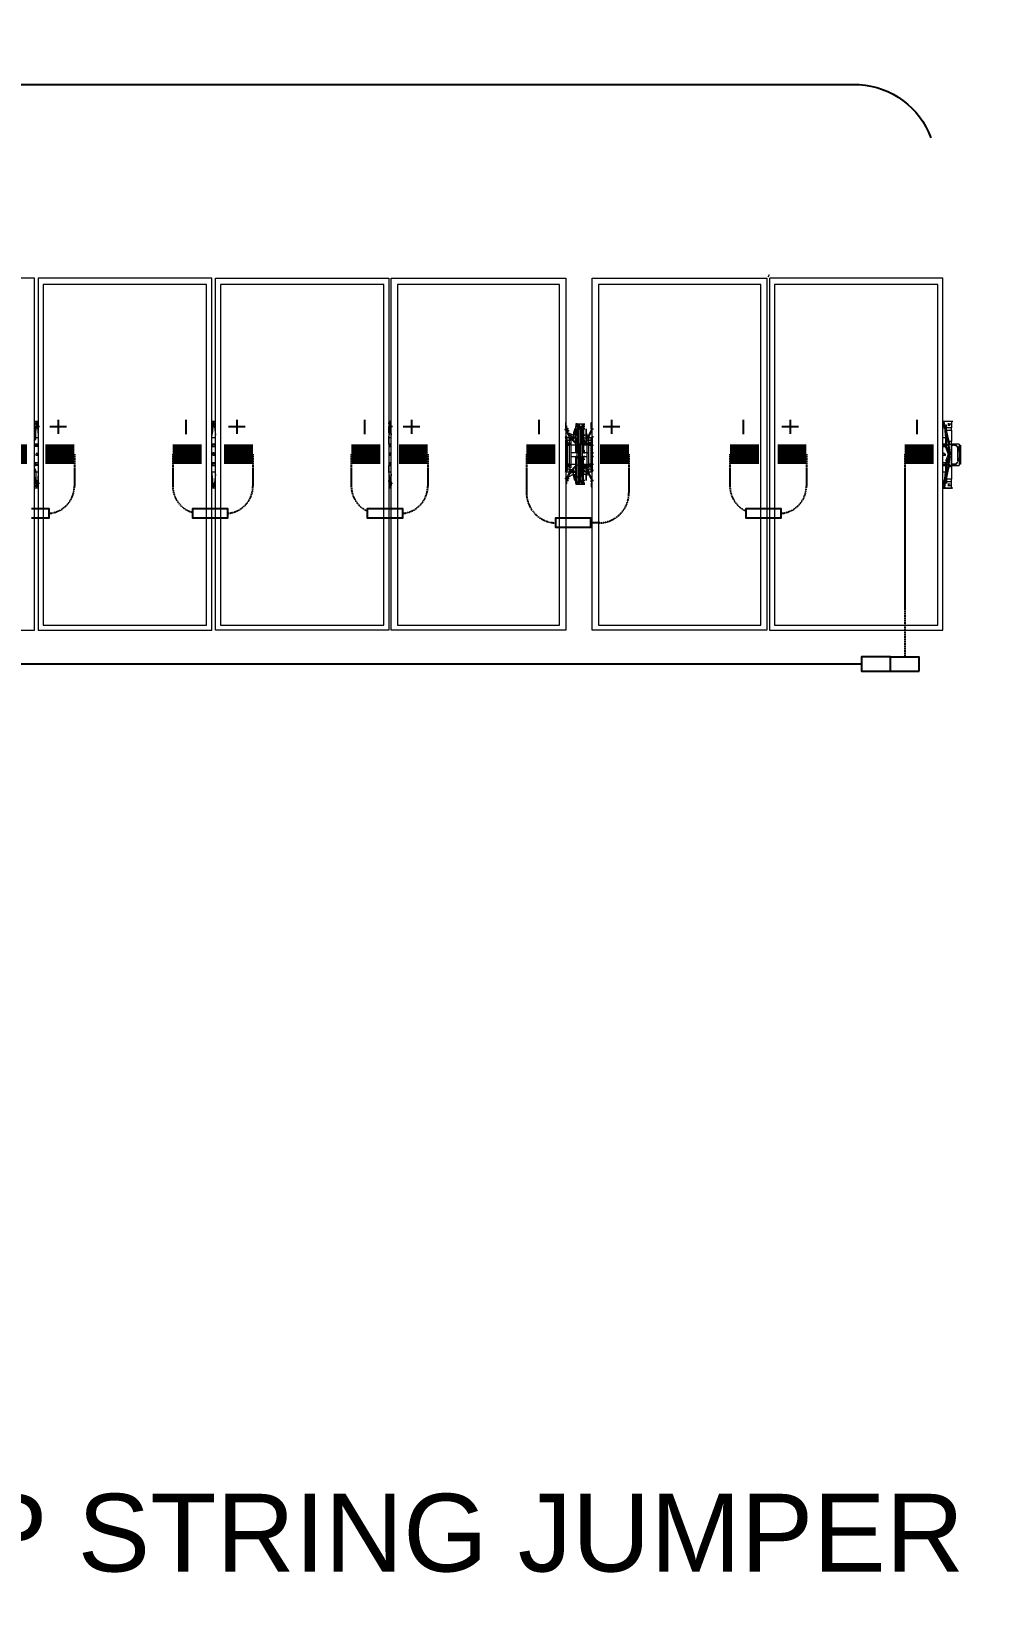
# Model space of a CAD drawing. Header units: feet. Extents: x -9903 to 12307, y -41 to 4121.
# Drawn here: x 10806 to 11055.9, y 1088 to 1494.2 of the extents above; entities that cross this region are included whole.
import ezdxf
from ezdxf import colors
from ezdxf.entities.mleader import LeaderData, LeaderLine
from ezdxf.lldxf.tags import DXFTag
from ezdxf.math import Vec2, Vec3

# ---------------------------------------------------------------- set-up
doc = ezdxf.new("R2010")
doc.units = ezdxf.units.FT
doc.header["$MEASUREMENT"] = 0
doc.linetypes.add('HIDDEN', pattern=[0.375, 0.25, -0.125])
for name, color, linetype in [('E-HARN-COMP', 8, 'Continuous'), ('E-TRNK-CABL-NEG', 6, 'HIDDEN'), ('E-TRUNK-CABLE-POS', 6, 'HIDDEN'), ('G-ANNO-TEXT', 1, 'Continuous'), ('Polarity-Text', 7, 'Continuous'), ('PV-DC-CABL-UG+', 5, 'DC+')]:
    doc.layers.add(name, color=color, linetype=linetype)
doc.styles.add('NEI-A', font='arial.ttf')
tags = doc.linetypes.add('DC+', pattern='A,0.176989,-0.049113,["DC+",NEI-A,S=0.1,R=0,X=0,Y=-0.05],-0.049113,-0.250887,0.176989', length=0.703091).pattern_tags.tags
tags[6] = DXFTag(74, 10)

# ---------------------------------------------------------------- blocks, each defined once
blk = doc.blocks.new('A$Cc93f9aa1')
at = {"lineweight": 5}
for points in [[(11.8462, 0), (12.0762, 0), (12.0762, 0.4666), (11.8462, 0.4666)], [(12.0812, 0), (12.3112, 0), (12.3112, 0.4666), (12.0812, 0.4666)], [(12.5462, 0), (12.3162, 0), (12.3162, 0.4666), (12.5462, 0.4666)], [(12.7811, 0.4666), (12.7811, 0), (12.5495, 0), (12.5495, 0.4666)], [(12.8161, 0.4666), (13.0478, 0.4666), (13.0478, 0), (12.8161, 0)], [(13.2811, 0.4666), (13.0511, 0.4666), (13.0511, 0), (13.2811, 0)], [(12.3045, 0.0067), (12.3045, 0.4583), (12.0878, 0.4583), (12.0878, 0.0067)], [(12.5395, 0.0067), (12.5395, 0.4583), (12.3228, 0.4583), (12.3228, 0.0067)], [(12.7728, 0.4583), (12.5578, 0.4583), (12.5578, 0.0067), (12.7728, 0.0067)], [(12.8245, 0.4583), (12.8245, 0.0067), (13.0395, 0.0067), (13.0395, 0.4583)], [(13.0578, 0.4583), (13.0578, 0.0067), (13.2745, 0.0067), (13.2745, 0.4583)], [(12.7928, 0.2667), (12.7945, 0.2667), (12.7945, 0.2583), (12.7928, 0.2583)], [(12.7978, 0.2717), (12.7961, 0.2717)], [(12.7978, 0.2617), (12.7961, 0.2617)], [(12.8045, 0.2617), (12.8028, 0.2617)], [(12.0795, 0.235), (12.0778, 0.2333), (12.0778, 0.2317), (12.0812, 0.2317), (12.0812, 0.2333), (12.0795, 0.2333)], [(12.3145, 0.235), (12.3128, 0.235), (12.3128, 0.2317), (12.3162, 0.2317), (12.3162, 0.2333), (12.3145, 0.2333)], [(12.5478, 0.235), (12.5478, 0.2333), (12.5462, 0.2333), (12.5462, 0.2317), (12.5478, 0.2317), (12.5495, 0.2317), (12.5495, 0.2333), (12.5495, 0.235)], [(12.7828, 0.245), (12.7811, 0.245)], [(12.7828, 0.235), (12.7811, 0.235)], [(12.7845, 0.2483), (12.7861, 0.2483), (12.7861, 0.245), (12.7845, 0.245), (12.7828, 0.2467), (12.7828, 0.2483)], [(12.7845, 0.2483), (12.7828, 0.2467), (12.7845, 0.245), (12.7861, 0.2467)], [(12.7861, 0.2467), (12.7845, 0.2467)], [(12.7945, 0.2483), (12.7928, 0.2483), (12.7911, 0.25), (12.7928, 0.2483)], [(12.7978, 0.2467), (12.7978, 0.2183), (12.7961, 0.2183), (12.7961, 0.2467)], [(12.7978, 0.2367), (12.7961, 0.2367)], [(12.8011, 0.2183), (12.8011, 0.2467), (12.8028, 0.2467), (12.8028, 0.2183)], [(12.8128, 0.2483), (12.8111, 0.2467), (12.8128, 0.245), (12.8145, 0.2467)], [(12.8178, 0.235), (12.8161, 0.235)], [(13.2895, 0.25), (13.2878, 0.25)], [(12.7828, 0.23), (12.7811, 0.23)], [(12.7828, 0.22), (12.7811, 0.22)], [(12.7861, 0.2167), (12.7861, 0.2183), (12.7861, 0.22), (12.7845, 0.22), (12.7828, 0.22), (12.7828, 0.2183), (12.7828, 0.2167), (12.7845, 0.2167)], [(12.7845, 0.22), (12.7828, 0.2183), (12.7845, 0.2167), (12.7861, 0.2183)], [(12.7861, 0.2183), (12.7845, 0.2183)], [(12.7861, 0.2183), (12.7845, 0.2183)], [(12.7911, 0.2133), (12.7911, 0.215), (12.7945, 0.215), (12.7945, 0.2117), (12.7945, 0.21), (12.7928, 0.21), (12.7928, 0.2083)], [(12.7961, 0.2167), (12.7945, 0.2167)], [(12.7978, 0.23), (12.7961, 0.23)], [(12.7978, 0.23), (12.7961, 0.23)], [(12.8061, 0.23), (12.8045, 0.23)], [(12.8061, 0.23), (12.8045, 0.23)], [(12.8128, 0.22), (12.8111, 0.2183), (12.8128, 0.2167), (12.8145, 0.2183)], [(12.8145, 0.21), (12.8145, 0.2133), (12.8161, 0.2133), (12.8161, 0.2117)], [(12.8178, 0.23), (12.8161, 0.23)], [(13.2911, 0.23), (13.2895, 0.23), (13.2878, 0.22), (13.2895, 0.22)], [(13.2961, 0.22), (13.2945, 0.22)], [(12.7961, 0.1967), (12.7961, 0.195), (12.7945, 0.195)], [(12.7978, 0.2033), (12.7961, 0.2033)], [(12.7995, 0.1967), (12.7978, 0.1967)], [(12.7995, 0.195), (12.7978, 0.195)], [(12.8028, 0.195), (12.8011, 0.195)]]:
    blk.add_lwpolyline(points, close=True, dxfattribs=at)
at = {"color": 2, "lineweight": 5}
blk.add_lwpolyline([(13.0495, 0.4683), (13.0511, 0.4716)], dxfattribs=at)
at = {"lineweight": 5}
for points in [[(12.0812, 0.2767), (12.0762, 0.2767)], [(12.0762, 0.255), (12.0778, 0.255), (12.0778, 0.2633), (12.0795, 0.2733)], [(12.0812, 0.275), (12.0795, 0.275), (12.0795, 0.2733), (12.0778, 0.2733), (12.0778, 0.27), (12.0778, 0.2683)], [(12.0795, 0.27), (12.0795, 0.2733), (12.0795, 0.275)], [(12.3162, 0.2767), (12.3112, 0.2767)], [(12.3128, 0.255), (12.3112, 0.255), (12.3112, 0.2567), (12.3128, 0.2633), (12.3128, 0.2733), (12.3128, 0.27), (12.3112, 0.2683)], [(12.3145, 0.27), (12.3145, 0.2733), (12.3145, 0.275), (12.3128, 0.275), (12.3128, 0.2733), (12.3145, 0.2733)], [(12.5495, 0.2767), (12.5462, 0.2767)], [(12.5478, 0.255), (12.5462, 0.255), (12.5462, 0.2567), (12.5478, 0.2633), (12.5478, 0.2733), (12.5478, 0.275), (12.5478, 0.2733), (12.5478, 0.2717), (12.5462, 0.27), (12.5462, 0.2683)], [(12.5478, 0.275), (12.5495, 0.275)], [(12.5495, 0.27), (12.5495, 0.2733)], [(12.7811, 0.2667), (12.7828, 0.2667), (12.7828, 0.2683), (12.7811, 0.2683), (12.7811, 0.27), (12.7811, 0.275)], [(12.8045, 0.2683), (12.8028, 0.2683), (12.8011, 0.2683), (12.8011, 0.27), (12.7995, 0.27), (12.7978, 0.27), (12.7995, 0.27), (12.7978, 0.27), (12.7961, 0.2717), (12.7961, 0.2733), (12.7945, 0.2733), (12.7945, 0.27), (12.7961, 0.27), (12.7961, 0.2683), (12.7978, 0.2683), (12.7995, 0.2683), (12.7995, 0.2667)], [(12.7961, 0.2733), (12.7978, 0.2733), (12.8028, 0.2733), (12.8045, 0.2733), (12.8061, 0.2733)], [(12.8061, 0.2717), (12.8045, 0.2717), (12.8028, 0.27), (12.8045, 0.27), (12.8045, 0.2733), (12.8045, 0.2717)], [(12.8111, 0.255), (12.8095, 0.255), (12.8111, 0.255), (12.8111, 0.2533), (12.8111, 0.2517), (12.8145, 0.2517), (12.8145, 0.255), (12.8111, 0.255), (12.8161, 0.265), (12.8145, 0.265), (12.8161, 0.2667), (12.8145, 0.2667), (12.8145, 0.27), (12.8145, 0.275), (12.8161, 0.275)], [(13.2928, 0.2767), (13.2811, 0.2767)], [(13.2828, 0.27), (13.2828, 0.2733), (13.2811, 0.2733), (13.2811, 0.2717)], [(13.2945, 0.2767), (13.2928, 0.2767), (13.2928, 0.2683), (13.2861, 0.2683), (13.2861, 0.2717), (13.2845, 0.2717), (13.2845, 0.27), (13.2828, 0.2733), (13.2845, 0.255), (13.2861, 0.255), (13.2861, 0.2533), (13.2845, 0.27), (13.2845, 0.2683), (13.2845, 0.2667), (13.2861, 0.265), (13.2861, 0.2683), (13.2845, 0.2683)], [(13.2828, 0.2733), (13.2828, 0.275), (13.2828, 0.2733)], [(13.2895, 0.2733), (13.2878, 0.2733), (13.2911, 0.2733), (13.2928, 0.2733)], [(12.0812, 0.2467), (12.0778, 0.2467), (12.0762, 0.2467), (12.0762, 0.2517), (12.0778, 0.2533), (12.0778, 0.255)], [(12.3128, 0.2467), (12.3112, 0.2467), (12.3112, 0.255)], [(12.5478, 0.2467), (12.5462, 0.2467), (12.5462, 0.255)], [(12.7861, 0.2117), (12.7861, 0.2133), (12.7828, 0.2133), (12.7828, 0.2117), (12.7811, 0.21), (12.7811, 0.2133), (12.7828, 0.2133), (12.7828, 0.215), (12.7811, 0.215), (12.7811, 0.25), (12.7828, 0.25), (12.7828, 0.2517), (12.7828, 0.2533), (12.7811, 0.255), (12.7811, 0.2533), (12.7811, 0.255), (12.7811, 0.2517), (12.7861, 0.2517), (12.7861, 0.2533), (12.7861, 0.255), (12.7828, 0.265), (12.7811, 0.265), (12.7795, 0.2667)], [(12.7795, 0.255), (12.7795, 0.255)], [(12.7811, 0.27), (12.7811, 0.27)], [(12.7811, 0.2667), (12.7811, 0.2667)], [(12.7811, 0.265), (12.7861, 0.255), (12.7811, 0.255), (12.7811, 0.2567)], [(12.7811, 0.25), (12.7811, 0.2517)], [(12.7845, 0.2667), (12.7828, 0.2667), (12.7828, 0.2633), (12.7828, 0.265), (12.7845, 0.265), (12.7845, 0.2633)], [(12.7845, 0.2617), (12.7911, 0.2583), (12.7911, 0.2567)], [(12.7861, 0.2583), (12.7911, 0.2533)], [(12.7895, 0.2533), (12.7878, 0.2533), (12.7895, 0.2533), (12.7895, 0.2517), (12.7911, 0.2517), (12.7878, 0.255), (12.7878, 0.2517), (12.7861, 0.2517), (12.7878, 0.2517), (12.7878, 0.215), (12.7861, 0.215)], [(12.7861, 0.255), (12.7878, 0.255), (12.7861, 0.255), (12.7861, 0.2533)], [(12.7928, 0.2667), (12.7911, 0.2617), (12.7911, 0.25), (12.7911, 0.2517)], [(12.7911, 0.26), (12.7911, 0.25), (12.7928, 0.25), (12.7945, 0.2483), (12.7961, 0.2483)], [(12.7945, 0.255), (12.7945, 0.25), (12.7928, 0.25), (12.7911, 0.2517), (12.7928, 0.2567), (12.7928, 0.255), (12.7945, 0.255), (12.7945, 0.2583)], [(12.7928, 0.2667), (12.7928, 0.2667)], [(12.7928, 0.26), (12.7928, 0.26)], [(12.7961, 0.27), (12.7945, 0.27), (12.7961, 0.27), (12.7978, 0.27), (12.7961, 0.27), (12.7978, 0.27), (12.7978, 0.2683), (12.7961, 0.2683), (12.7961, 0.2467)], [(12.7961, 0.2383), (12.7945, 0.2383), (12.7945, 0.2617), (12.7945, 0.27)], [(12.7945, 0.2667), (12.7961, 0.2667)], [(12.7961, 0.27), (12.7961, 0.27)], [(12.8028, 0.2467), (12.8028, 0.2683), (12.8011, 0.2683), (12.8011, 0.2467), (12.7995, 0.2467), (12.7995, 0.2183), (12.7978, 0.2183), (12.7978, 0.1967), (12.7961, 0.1967), (12.7961, 0.2183)], [(12.7978, 0.2717), (12.7995, 0.2717)], [(12.7978, 0.2667), (12.7995, 0.2667), (12.7995, 0.2467), (12.7978, 0.2467), (12.7978, 0.2683), (12.7995, 0.2683), (12.8011, 0.2683), (12.8028, 0.2683), (12.8028, 0.27), (12.8011, 0.27), (12.8028, 0.27), (12.8011, 0.27), (12.8028, 0.27), (12.8045, 0.27), (12.8028, 0.27), (12.8045, 0.27), (12.8061, 0.27)], [(12.8011, 0.2667), (12.8028, 0.2667)], [(12.8028, 0.2717), (12.8045, 0.2717), (12.8028, 0.2717)], [(12.8045, 0.27), (12.8045, 0.2617), (12.8045, 0.2383), (12.8028, 0.2383)], [(12.8028, 0.27), (12.8028, 0.27)], [(12.8078, 0.2517), (12.8078, 0.25), (12.8078, 0.2617), (12.8078, 0.2667), (12.8078, 0.2583), (12.8045, 0.2583), (12.8045, 0.2667), (12.8061, 0.2667), (12.8045, 0.2667)], [(12.8045, 0.2583), (12.8045, 0.255), (12.8078, 0.255), (12.8078, 0.2567), (12.8078, 0.2583)], [(12.8078, 0.2567), (12.8078, 0.2517), (12.8078, 0.25), (12.8061, 0.25), (12.8045, 0.255)], [(12.8061, 0.2667), (12.8061, 0.2667)], [(12.8061, 0.25), (12.8061, 0.2483), (12.8078, 0.25), (12.8061, 0.2483), (12.8078, 0.25), (12.8095, 0.25), (12.8095, 0.26)], [(12.8078, 0.26), (12.8078, 0.26)], [(12.8145, 0.265), (12.8095, 0.255), (12.8111, 0.255), (12.8111, 0.2533)], [(12.8145, 0.255), (12.8161, 0.255), (12.8161, 0.2533), (12.8161, 0.255), (12.8161, 0.2533), (12.8161, 0.2517), (12.8145, 0.2517), (12.8145, 0.25), (12.8161, 0.25), (12.8161, 0.215), (12.8145, 0.215), (12.8145, 0.2133), (12.8111, 0.2133), (12.8111, 0.2117), (12.8111, 0.21), (12.8095, 0.21), (12.8145, 0.2), (12.8161, 0.2), (12.8145, 0.2017)], [(12.8111, 0.215), (12.8095, 0.215), (12.8095, 0.2517), (12.8111, 0.2517), (12.8095, 0.2517), (12.8095, 0.255)], [(12.8095, 0.2517), (12.8095, 0.2517)], [(12.8111, 0.2517), (12.8111, 0.2517)], [(12.8145, 0.27), (12.8145, 0.27)], [(12.8145, 0.2667), (12.8145, 0.2667)], [(12.8161, 0.2567), (12.8161, 0.255)], [(12.8161, 0.2517), (12.8161, 0.25)], [(12.8178, 0.255), (12.8178, 0.255)], [(13.2845, 0.255), (13.2845, 0.2467), (13.2811, 0.2467)], [(13.2811, 0.245), (13.2845, 0.245), (13.2861, 0.245), (13.2861, 0.2533), (13.2878, 0.25), (13.2878, 0.2467)], [(13.2845, 0.2667), (13.2878, 0.25), (13.2895, 0.25), (13.2861, 0.265), (13.2928, 0.265), (13.2928, 0.2683)], [(13.2928, 0.265), (13.2928, 0.25), (13.2895, 0.25), (13.2895, 0.2467), (13.2878, 0.2467), (13.2878, 0.245), (13.2861, 0.245), (13.2878, 0.245), (13.2895, 0.245), (13.2895, 0.2467), (13.2928, 0.2467), (13.2928, 0.25)], [(13.2878, 0.2717), (13.2911, 0.2717)], [(12.0762, 0.2467), (12.0778, 0.2467)], [(12.0812, 0.245), (12.0778, 0.245), (12.0762, 0.245)], [(12.0812, 0.2433), (12.0778, 0.2433), (12.0762, 0.2433)], [(12.0778, 0.2433), (12.0778, 0.245)], [(12.3162, 0.2467), (12.3112, 0.2467)], [(12.3162, 0.245), (12.3112, 0.245), (12.3128, 0.245)], [(12.3112, 0.245), (12.3112, 0.2433), (12.3162, 0.2433)], [(12.5495, 0.2467), (12.5462, 0.2467)], [(12.5495, 0.245), (12.5462, 0.245), (12.5478, 0.245)], [(12.5462, 0.245), (12.5462, 0.2433), (12.5495, 0.2433)], [(12.7811, 0.2467), (12.7828, 0.2467), (12.7828, 0.2483), (12.7845, 0.2483), (12.7861, 0.2483), (12.7861, 0.2467), (12.7878, 0.2467)], [(12.7828, 0.2483), (12.7828, 0.2483)], [(12.7828, 0.2467), (12.7828, 0.245), (12.7845, 0.245), (12.7861, 0.245), (12.7861, 0.2467), (12.7845, 0.2467), (12.7861, 0.2467), (12.7845, 0.2467), (12.7861, 0.2467), (12.7845, 0.2467), (12.7861, 0.2467), (12.7845, 0.2467)], [(12.7828, 0.2467), (12.7828, 0.2467)], [(12.7828, 0.245), (12.7828, 0.245)], [(12.7845, 0.2483), (12.7845, 0.2483)], [(12.7845, 0.245), (12.7845, 0.245)], [(12.7861, 0.2483), (12.7861, 0.2483)], [(12.7861, 0.2467), (12.7861, 0.2467)], [(12.7861, 0.245), (12.7861, 0.245)], [(12.7945, 0.245), (12.7878, 0.245)], [(12.7978, 0.235), (12.7961, 0.235), (12.7945, 0.235), (12.7945, 0.2367), (12.7945, 0.2383), (12.7945, 0.2367), (12.7961, 0.235), (12.7878, 0.235), (12.7878, 0.23), (12.7961, 0.23), (12.7945, 0.2283), (12.7945, 0.2267), (12.7945, 0.23), (12.7961, 0.23), (12.7945, 0.23)], [(12.7945, 0.2467), (12.7945, 0.2483), (12.7961, 0.2483), (12.7945, 0.2483), (12.7945, 0.25)], [(12.8028, 0.23), (12.8095, 0.23), (12.8095, 0.235), (12.8028, 0.235)], [(12.8095, 0.2483), (12.8045, 0.2483), (12.8061, 0.2483), (12.8078, 0.2483), (12.8061, 0.2483), (12.8078, 0.2483)], [(12.8095, 0.245), (12.8045, 0.245), (12.8061, 0.2467), (12.8095, 0.2467)], [(12.8061, 0.235), (12.8045, 0.235), (12.8045, 0.2383), (12.8061, 0.2383)], [(12.8045, 0.2383), (12.8045, 0.2367), (12.8061, 0.2367), (12.8045, 0.2367), (12.8045, 0.235)], [(12.8095, 0.235), (12.8111, 0.235)], [(12.8111, 0.2467), (12.8111, 0.245), (12.8111, 0.2483), (12.8128, 0.2483), (12.8111, 0.2483), (12.8111, 0.2467), (12.8128, 0.2467), (12.8145, 0.2467), (12.8128, 0.245), (12.8111, 0.245), (12.8128, 0.245), (12.8145, 0.245), (12.8145, 0.2467), (12.8128, 0.2467), (12.8145, 0.2467), (12.8128, 0.2467), (12.8145, 0.2467), (12.8128, 0.2467), (12.8145, 0.2467), (12.8128, 0.2467), (12.8145, 0.2467), (12.8145, 0.2483), (12.8128, 0.2483), (12.8145, 0.2483), (12.8145, 0.2467)], [(12.8111, 0.2483), (12.8111, 0.2483)], [(12.8111, 0.2467), (12.8111, 0.2467)], [(12.8111, 0.245), (12.8111, 0.245)], [(12.8128, 0.2483), (12.8128, 0.2483)], [(12.8128, 0.245), (12.8128, 0.245)], [(12.8145, 0.2483), (12.8145, 0.2483)], [(12.8145, 0.2467), (12.8145, 0.2467)], [(12.8145, 0.245), (12.8145, 0.245)], [(12.8161, 0.245), (12.8178, 0.245)], [(13.2811, 0.2433), (13.2845, 0.2433), (13.2845, 0.245), (13.2845, 0.2433), (13.2845, 0.245)], [(13.2811, 0.2317), (13.2845, 0.2317), (13.2845, 0.2333), (13.2828, 0.2333), (13.2828, 0.235), (13.2811, 0.2333)], [(13.2895, 0.2317), (13.2895, 0.235), (13.2861, 0.2433), (13.2861, 0.245), (13.2845, 0.245), (13.2845, 0.2467)], [(13.2878, 0.235), (13.2845, 0.2433), (13.2861, 0.2433), (13.2845, 0.2433), (13.2861, 0.2433), (13.2861, 0.245), (13.2845, 0.245), (13.2861, 0.245)], [(13.2895, 0.235), (13.2878, 0.235), (13.2878, 0.2317), (13.2845, 0.2233)], [(13.2878, 0.245), (13.2895, 0.235), (13.2911, 0.235), (13.2895, 0.235), (13.2895, 0.23), (13.2878, 0.23)], [(13.2911, 0.2317), (13.2911, 0.235), (13.2895, 0.245)], [(13.2945, 0.2467), (13.2928, 0.2467), (13.2945, 0.2467), (13.2961, 0.245), (13.2978, 0.245), (13.2961, 0.245), (13.2928, 0.245), (13.2928, 0.2183), (13.2945, 0.2183), (13.2945, 0.22), (13.2961, 0.22), (13.2961, 0.2183), (13.2961, 0.22), (13.2978, 0.22), (13.2995, 0.22), (13.2995, 0.2217)], [(13.2978, 0.2467), (13.2961, 0.2467), (13.2945, 0.2467), (13.2928, 0.2467), (13.2928, 0.245), (13.2945, 0.245)], [(13.2928, 0.2467), (13.2961, 0.2467), (13.2978, 0.2467), (13.2978, 0.245), (13.2995, 0.245), (13.2995, 0.2433), (13.3011, 0.2433)], [(13.2928, 0.22), (13.2928, 0.2233), (13.2928, 0.2417), (13.2928, 0.245)], [(13.3028, 0.2467), (13.2995, 0.2467), (13.2945, 0.2467), (13.2961, 0.2467), (13.2961, 0.245)], [(13.2995, 0.2433), (13.2995, 0.245), (13.2978, 0.245), (13.2961, 0.245), (13.2961, 0.2467)], [(13.2995, 0.245), (13.2978, 0.245)], [(13.3011, 0.2283), (13.3011, 0.2233), (13.3011, 0.2433), (13.3011, 0.2383)], [(13.3011, 0.2267), (13.3011, 0.2283), (13.3011, 0.2383), (13.3028, 0.2383)], [(13.3011, 0.2367), (13.3011, 0.2383), (13.3011, 0.2367)], [(13.3028, 0.245), (13.3045, 0.245), (13.3045, 0.22), (13.3028, 0.22)], [(12.0812, 0.2217), (12.0778, 0.2217), (12.0762, 0.2217)], [(12.0762, 0.22), (12.0778, 0.22), (12.0812, 0.22)], [(12.0778, 0.21), (12.0778, 0.2117), (12.0762, 0.215), (12.0762, 0.2183), (12.0778, 0.2183), (12.0762, 0.2183)], [(12.0762, 0.21), (12.0778, 0.21), (12.0778, 0.2), (12.0795, 0.1933), (12.0795, 0.1917), (12.0812, 0.1917)], [(12.0778, 0.22), (12.0778, 0.2217)], [(12.0812, 0.2183), (12.0778, 0.2183)], [(12.3162, 0.2217), (12.3112, 0.2217), (12.3112, 0.22)], [(12.3162, 0.22), (12.3112, 0.22), (12.3128, 0.22)], [(12.3145, 0.1917), (12.3128, 0.1917), (12.3128, 0.2), (12.3112, 0.21), (12.3112, 0.2183), (12.3128, 0.2183)], [(12.3112, 0.2183), (12.3162, 0.2183)], [(12.5495, 0.2217), (12.5462, 0.2217), (12.5462, 0.22)], [(12.5495, 0.22), (12.5462, 0.22), (12.5478, 0.22)], [(12.5478, 0.1917), (12.5478, 0.2), (12.5462, 0.21), (12.5462, 0.2183), (12.5478, 0.2183)], [(12.5462, 0.2183), (12.5495, 0.2183)], [(12.7795, 0.21), (12.7795, 0.21)], [(12.7811, 0.2183), (12.7828, 0.2183), (12.7828, 0.22), (12.7845, 0.22), (12.7861, 0.22), (12.7861, 0.2183), (12.7861, 0.2167), (12.7845, 0.2167), (12.7828, 0.2183)], [(12.7811, 0.2133), (12.7811, 0.215)], [(12.7811, 0.2117), (12.7811, 0.21), (12.7861, 0.21), (12.7811, 0.2), (12.7828, 0.2), (12.7861, 0.21), (12.7861, 0.2117), (12.7861, 0.21), (12.7878, 0.21), (12.7911, 0.2133), (12.7895, 0.2133), (12.7895, 0.2117), (12.7878, 0.2117), (12.7895, 0.2117)], [(12.7828, 0.22), (12.7828, 0.22)], [(12.7828, 0.2183), (12.7828, 0.2183)], [(12.7828, 0.2167), (12.7828, 0.2167)], [(12.7845, 0.22), (12.7845, 0.22)], [(12.7845, 0.2183), (12.7861, 0.2183)], [(12.7845, 0.2183), (12.7861, 0.2183)], [(12.7845, 0.2183), (12.7861, 0.2183)], [(12.7845, 0.2183), (12.7861, 0.2183)], [(12.7845, 0.2183), (12.7861, 0.2183)], [(12.7845, 0.2167), (12.7845, 0.2167)], [(12.7861, 0.22), (12.7861, 0.22)], [(12.7861, 0.2183), (12.7861, 0.2183)], [(12.7861, 0.2167), (12.7861, 0.2167)], [(12.7861, 0.215), (12.7861, 0.215)], [(12.7861, 0.2133), (12.7878, 0.2133), (12.7878, 0.21), (12.7861, 0.21)], [(12.7861, 0.2067), (12.7911, 0.2117)], [(12.7878, 0.22), (12.7945, 0.22)], [(12.7878, 0.215), (12.7878, 0.215)], [(12.7911, 0.205), (12.7911, 0.215), (12.7928, 0.2167), (12.7945, 0.2167), (12.7928, 0.2167), (12.7911, 0.215)], [(12.7928, 0.1983), (12.7911, 0.205), (12.7911, 0.215), (12.7911, 0.2133)], [(12.7945, 0.215), (12.7945, 0.2167), (12.7928, 0.215)], [(12.7945, 0.2067), (12.7945, 0.1983), (12.7928, 0.1983), (12.7928, 0.2067), (12.7945, 0.2067), (12.7945, 0.21)], [(12.7945, 0.195), (12.7945, 0.1933), (12.7961, 0.1933), (12.7961, 0.195), (12.7945, 0.195), (12.7945, 0.2033), (12.7945, 0.2267), (12.7961, 0.2267)], [(12.7961, 0.2167), (12.7945, 0.2167), (12.7945, 0.2183)], [(12.7961, 0.1933), (12.8028, 0.1933), (12.8045, 0.1933), (12.8028, 0.1933), (12.8028, 0.195), (12.8011, 0.195), (12.8028, 0.195), (12.8045, 0.195), (12.8045, 0.2033), (12.8028, 0.2033), (12.8045, 0.2033), (12.8045, 0.2267), (12.8028, 0.2267)], [(12.8028, 0.2183), (12.8028, 0.1967), (12.8011, 0.1967), (12.8011, 0.2183), (12.7995, 0.2183), (12.7995, 0.1983), (12.7978, 0.1983)], [(12.8045, 0.2267), (12.8045, 0.23), (12.8045, 0.2267), (12.8061, 0.2267)], [(12.8095, 0.2183), (12.8061, 0.2183), (12.8045, 0.22), (12.8095, 0.22)], [(12.8095, 0.205), (12.8095, 0.215), (12.8078, 0.215), (12.8061, 0.2167), (12.8045, 0.2167), (12.8095, 0.2167)], [(12.8045, 0.21), (12.8045, 0.2067), (12.8078, 0.2067), (12.8078, 0.2083), (12.8078, 0.21), (12.8061, 0.21), (12.8045, 0.2117), (12.8061, 0.215), (12.8078, 0.215), (12.8078, 0.2083)], [(12.8061, 0.215), (12.8061, 0.2167), (12.8078, 0.2167), (12.8061, 0.2167), (12.8078, 0.215), (12.8061, 0.2167), (12.8078, 0.2167)], [(12.8078, 0.2067), (12.8078, 0.1983), (12.8078, 0.215), (12.8078, 0.2133)], [(12.8095, 0.215), (12.8095, 0.215)], [(12.8111, 0.2117), (12.8095, 0.2117), (12.8095, 0.21), (12.8095, 0.2133), (12.8111, 0.2133)], [(12.8095, 0.21), (12.8111, 0.21)], [(12.8128, 0.2183), (12.8145, 0.2183), (12.8128, 0.2183), (12.8145, 0.2183), (12.8128, 0.2183), (12.8145, 0.2183), (12.8128, 0.2183), (12.8145, 0.2183), (12.8128, 0.2183), (12.8145, 0.2183), (12.8145, 0.22), (12.8128, 0.22), (12.8111, 0.22), (12.8111, 0.2183), (12.8111, 0.2167), (12.8128, 0.2167), (12.8145, 0.2183), (12.8145, 0.2167), (12.8128, 0.2167), (12.8111, 0.2167), (12.8111, 0.2183), (12.8111, 0.22), (12.8128, 0.22), (12.8145, 0.22), (12.8145, 0.2183)], [(12.8111, 0.22), (12.8111, 0.22)], [(12.8111, 0.2183), (12.8111, 0.2183)], [(12.8111, 0.2167), (12.8111, 0.2167)], [(12.8111, 0.215), (12.8111, 0.215)], [(12.8161, 0.2), (12.8111, 0.21), (12.8145, 0.21)], [(12.8128, 0.22), (12.8128, 0.22)], [(12.8128, 0.2167), (12.8128, 0.2167)], [(12.8145, 0.22), (12.8145, 0.22)], [(12.8145, 0.2183), (12.8145, 0.2183)], [(12.8145, 0.2167), (12.8145, 0.2167)], [(12.8161, 0.22), (12.8178, 0.22)], [(12.8161, 0.215), (12.8161, 0.2133)], [(12.8178, 0.2117), (12.8161, 0.2117), (12.8161, 0.21)], [(12.8178, 0.21), (12.8178, 0.21)], [(13.2861, 0.2217), (13.2845, 0.2217), (13.2845, 0.22), (13.2845, 0.2217), (13.2811, 0.2217)], [(13.2811, 0.22), (13.2845, 0.22), (13.2861, 0.22), (13.2878, 0.22)], [(13.2811, 0.2183), (13.2845, 0.2183)], [(13.2828, 0.1917), (13.2845, 0.21), (13.2861, 0.2117), (13.2861, 0.22), (13.2878, 0.22), (13.2895, 0.22), (13.2895, 0.2183), (13.2878, 0.2183), (13.2878, 0.22), (13.2878, 0.215), (13.2878, 0.2167), (13.2895, 0.2167), (13.2878, 0.2167), (13.2878, 0.215), (13.2845, 0.2), (13.2861, 0.2), (13.2895, 0.2167), (13.2928, 0.2167), (13.2928, 0.2)], [(13.2845, 0.2217), (13.2845, 0.22), (13.2861, 0.22), (13.2861, 0.2217), (13.2845, 0.2217), (13.2861, 0.2217), (13.2845, 0.22), (13.2861, 0.22), (13.2845, 0.22), (13.2845, 0.2183), (13.2845, 0.21)], [(13.2845, 0.1967), (13.2845, 0.195), (13.2861, 0.2117), (13.2878, 0.215), (13.2895, 0.215)], [(13.2878, 0.2217), (13.2861, 0.2217), (13.2895, 0.23), (13.2911, 0.23)], [(13.2928, 0.2167), (13.2928, 0.2183), (13.2895, 0.2183), (13.2895, 0.2167)], [(13.3011, 0.2217), (13.2995, 0.2217), (13.2995, 0.22), (13.2978, 0.22), (13.2978, 0.2183), (13.2961, 0.2183), (13.2928, 0.2183), (13.2945, 0.2183), (13.2995, 0.2183), (13.3028, 0.2183)], [(13.2945, 0.22), (13.2928, 0.22), (13.2961, 0.22), (13.2978, 0.22), (13.2961, 0.22), (13.2978, 0.22), (13.2995, 0.22)], [(13.2928, 0.2183), (13.2945, 0.2183)], [(12.0778, 0.1967), (12.0778, 0.195), (12.0778, 0.1917), (12.0795, 0.1917), (12.0795, 0.19), (12.0795, 0.1917), (12.0795, 0.195)], [(12.3112, 0.1967), (12.3128, 0.195), (12.3128, 0.19), (12.3145, 0.19), (12.3145, 0.1917), (12.3145, 0.195)], [(12.5462, 0.1967), (12.5462, 0.195), (12.5478, 0.1933), (12.5478, 0.19), (12.5495, 0.19)], [(12.5495, 0.195), (12.5495, 0.1917), (12.5478, 0.1917), (12.5478, 0.19)], [(12.7811, 0.2017), (12.7795, 0.2)], [(12.7811, 0.1983), (12.7828, 0.1983), (12.7811, 0.1967)], [(12.7811, 0.1983), (12.7811, 0.1983)], [(12.7811, 0.195), (12.7811, 0.19)], [(12.7811, 0.195), (12.7811, 0.195)], [(12.7845, 0.2017), (12.7845, 0.2), (12.7828, 0.2), (12.7828, 0.2017), (12.7828, 0.1983), (12.7845, 0.1983)], [(12.7845, 0.2033), (12.7911, 0.2067), (12.7911, 0.2083)], [(12.7928, 0.205), (12.7928, 0.205)], [(12.7945, 0.1983), (12.7961, 0.1983)], [(12.7978, 0.1933), (12.7961, 0.1933), (12.7978, 0.1933), (12.7961, 0.1933), (12.7978, 0.195), (12.7995, 0.195), (12.7978, 0.195), (12.7978, 0.1967)], [(12.7978, 0.195), (12.7961, 0.195), (12.7961, 0.1967)], [(12.7995, 0.1983), (12.7995, 0.1967), (12.8011, 0.1967), (12.8028, 0.1967), (12.8011, 0.1967), (12.8011, 0.195), (12.8028, 0.195), (12.8045, 0.1933), (12.8061, 0.1933), (12.8045, 0.1933), (12.8028, 0.1933)], [(12.8011, 0.1983), (12.8028, 0.1983)], [(12.8028, 0.195), (12.8028, 0.1967), (12.8028, 0.195), (12.8045, 0.195), (12.8045, 0.1933)], [(12.8061, 0.195), (12.8045, 0.195), (12.8028, 0.1967)], [(12.8045, 0.1983), (12.8061, 0.1983), (12.8045, 0.1983), (12.8045, 0.2067)], [(12.8078, 0.205), (12.8078, 0.205)], [(12.8145, 0.1967), (12.8145, 0.1983), (12.8161, 0.1983)], [(12.8145, 0.1983), (12.8145, 0.1983)], [(12.8145, 0.195), (12.8145, 0.19), (12.8161, 0.19)], [(13.2811, 0.1933), (13.2828, 0.1917), (13.2828, 0.19), (13.2845, 0.19)], [(13.2945, 0.1883), (13.2928, 0.1883), (13.2928, 0.1967), (13.2861, 0.1967), (13.2861, 0.195), (13.2845, 0.195), (13.2828, 0.1917), (13.2828, 0.19)], [(13.2845, 0.1917), (13.2828, 0.1917), (13.2828, 0.195)], [(13.2928, 0.1967), (13.2928, 0.2), (13.2861, 0.2), (13.2861, 0.1967), (13.2845, 0.1967), (13.2845, 0.1983)], [(13.2911, 0.1933), (13.2878, 0.1933)], [(13.2895, 0.1917), (13.2878, 0.1917), (13.2911, 0.1917), (13.2928, 0.1917)], [(12.0812, 0.1883), (12.0762, 0.1883)], [(12.3162, 0.1883), (12.3112, 0.1883)], [(12.5495, 0.1883), (12.5462, 0.1883)], [(13.2811, 0.1883), (13.2928, 0.1883)]]:
    blk.add_lwpolyline(points, dxfattribs=at)
at = {"color": 8, "lineweight": 5, "true_color": 0x808080}
for points in [[(12.0812, 0.2767), (12.0762, 0.2767)], [(12.0762, 0.2733), (12.0778, 0.2733), (12.0778, 0.275), (12.0795, 0.275)], [(12.0795, 0.2733), (12.0795, 0.2733)], [(12.0795, 0.2733), (12.0812, 0.2583)], [(12.3162, 0.2767), (12.3112, 0.2767)], [(12.3112, 0.2733), (12.3128, 0.2733), (12.3128, 0.275)], [(12.3145, 0.2733), (12.3145, 0.2733)], [(12.3145, 0.2733), (12.3162, 0.2583)], [(12.5495, 0.2767), (12.5462, 0.2767)], [(12.5462, 0.2733), (12.5462, 0.275), (12.5478, 0.275)], [(12.5478, 0.2733), (12.5495, 0.2583)], [(12.5495, 0.2733), (12.5495, 0.2733)], [(12.7961, 0.2733), (12.7961, 0.2717)], [(12.8028, 0.2717), (12.8028, 0.2733)], [(13.2928, 0.2767), (13.2811, 0.2767)], [(13.2811, 0.275), (13.2828, 0.275)], [(13.2811, 0.265), (13.2828, 0.2733)], [(12.0762, 0.27), (12.0778, 0.27), (12.0778, 0.2683), (12.0762, 0.2617)], [(12.0762, 0.2683), (12.0778, 0.2683), (12.0762, 0.2667)], [(12.0812, 0.255), (12.0778, 0.255)], [(12.0812, 0.2683), (12.0812, 0.27)], [(12.3112, 0.27), (12.3128, 0.27), (12.3128, 0.2683), (12.3112, 0.2617)], [(12.3112, 0.2667), (12.3112, 0.2683), (12.3128, 0.2683)], [(12.3162, 0.255), (12.3112, 0.255)], [(12.3162, 0.2683), (12.3145, 0.27)], [(12.5462, 0.2617), (12.5462, 0.27), (12.5478, 0.27)], [(12.5462, 0.2667), (12.5462, 0.2683)], [(12.5495, 0.255), (12.5462, 0.255)], [(12.5495, 0.2683), (12.5495, 0.27)], [(12.7795, 0.2567), (12.7795, 0.2567)], [(12.7811, 0.2567), (12.7828, 0.2567)], [(12.7845, 0.26), (12.7861, 0.2583), (12.7878, 0.2583), (12.7895, 0.2567), (12.7911, 0.255)], [(12.7861, 0.2483), (12.7861, 0.2517)], [(12.7945, 0.2617), (12.7945, 0.27)], [(12.7945, 0.2583), (12.7961, 0.2583)], [(12.7945, 0.255), (12.7961, 0.255)], [(12.7961, 0.2717), (12.7961, 0.2717)], [(12.7961, 0.27), (12.7978, 0.27), (12.7995, 0.27), (12.7978, 0.27), (12.7995, 0.27), (12.8011, 0.27), (12.8028, 0.27), (12.8011, 0.27)], [(12.7961, 0.2617), (12.7961, 0.2383), (12.7961, 0.235), (12.7978, 0.235)], [(12.8028, 0.2717), (12.8028, 0.2717)], [(12.8028, 0.27), (12.8045, 0.27), (12.8045, 0.2617)], [(12.8028, 0.2617), (12.8028, 0.2383), (12.8028, 0.235)], [(12.8045, 0.2583), (12.8061, 0.2583)], [(12.8045, 0.255), (12.8061, 0.255)], [(12.8111, 0.2517), (12.8111, 0.2483)], [(12.8161, 0.2667), (12.8178, 0.2667)], [(12.8161, 0.2567), (12.8178, 0.2567)], [(12.8161, 0.2567), (12.8161, 0.2567)], [(13.2845, 0.255), (13.2811, 0.255)], [(12.7828, 0.25), (12.7828, 0.2483)], [(12.7828, 0.245), (12.7828, 0.22)], [(12.7861, 0.22), (12.7861, 0.245)], [(12.7945, 0.25), (12.7961, 0.25)], [(12.8045, 0.25), (12.8061, 0.25)], [(12.8045, 0.235), (12.8061, 0.235)], [(12.8111, 0.245), (12.8111, 0.22)], [(12.8145, 0.2483), (12.8145, 0.25)], [(12.8145, 0.22), (12.8145, 0.245)], [(13.2961, 0.245), (13.2978, 0.245)], [(13.3028, 0.2467), (13.3028, 0.2183)], [(12.0778, 0.21), (12.0812, 0.21)], [(12.3112, 0.21), (12.3162, 0.21)], [(12.5462, 0.21), (12.5495, 0.21)], [(12.7811, 0.21), (12.7811, 0.2083)], [(12.7828, 0.2167), (12.7828, 0.215)], [(12.7911, 0.21), (12.7895, 0.2083), (12.7878, 0.2083), (12.7861, 0.2067), (12.7845, 0.205)], [(12.7861, 0.215), (12.7861, 0.2167)], [(12.7945, 0.215), (12.7961, 0.215)], [(12.7945, 0.2117), (12.7961, 0.2117)], [(12.7961, 0.2033), (12.7961, 0.2267), (12.7961, 0.23), (12.7978, 0.23)], [(12.8028, 0.2033), (12.8028, 0.23)], [(12.8045, 0.23), (12.8061, 0.23)], [(12.8061, 0.215), (12.8045, 0.215)], [(12.8045, 0.2117), (12.8061, 0.2117)], [(12.8111, 0.2167), (12.8111, 0.215)], [(12.8145, 0.215), (12.8145, 0.2167)], [(12.8161, 0.2083), (12.8161, 0.21)], [(13.2811, 0.21), (13.2845, 0.21)], [(13.2961, 0.22), (13.2978, 0.22)], [(12.0762, 0.195), (12.0778, 0.195), (12.0778, 0.1967), (12.0762, 0.2033)], [(12.0762, 0.1967), (12.0778, 0.1967), (12.0762, 0.1983)], [(12.0795, 0.19), (12.0778, 0.19), (12.0778, 0.1917), (12.0762, 0.1917)], [(12.0812, 0.2067), (12.0795, 0.1917)], [(12.0795, 0.1917), (12.0795, 0.1917)], [(12.0812, 0.1967), (12.0812, 0.195), (12.0828, 0.195)], [(12.3112, 0.195), (12.3128, 0.195), (12.3128, 0.1967), (12.3112, 0.2033)], [(12.3112, 0.1967), (12.3112, 0.1983)], [(12.3128, 0.19), (12.3128, 0.1917), (12.3112, 0.1917)], [(12.3162, 0.2067), (12.3145, 0.1917)], [(12.3145, 0.195), (12.3162, 0.1967)], [(12.3145, 0.195), (12.3162, 0.195), (12.3145, 0.195)], [(12.3145, 0.1917), (12.3145, 0.1917)], [(12.5462, 0.2033), (12.5462, 0.195), (12.5478, 0.195)], [(12.5478, 0.1967), (12.5462, 0.1967), (12.5462, 0.1983)], [(12.5478, 0.19), (12.5462, 0.1917)], [(12.5495, 0.2067), (12.5478, 0.1917)], [(12.5495, 0.1967), (12.5495, 0.195), (12.5512, 0.195)], [(12.5495, 0.1917), (12.5495, 0.1917)], [(12.7795, 0.2083), (12.7795, 0.2083)], [(12.7811, 0.1983), (12.7828, 0.1983)], [(12.7811, 0.1967), (12.7828, 0.1967)], [(12.7811, 0.195), (12.7828, 0.195)], [(12.7945, 0.2067), (12.7961, 0.2067)], [(12.7945, 0.195), (12.7945, 0.2033)], [(12.7961, 0.195), (12.7978, 0.195), (12.7995, 0.195)], [(12.7961, 0.1933), (12.7961, 0.1933)], [(12.7961, 0.1933), (12.7978, 0.1933)], [(12.7995, 0.1967), (12.8011, 0.1967), (12.8028, 0.1967)], [(12.8011, 0.195), (12.8028, 0.195), (12.8045, 0.195), (12.8028, 0.195), (12.8045, 0.195), (12.8045, 0.2033)], [(12.8028, 0.1933), (12.8028, 0.1933)], [(12.8028, 0.1933), (12.8045, 0.1933)], [(12.8045, 0.2067), (12.8061, 0.2067)], [(12.8145, 0.1967), (12.8161, 0.1967)], [(12.8145, 0.195), (12.8161, 0.195)], [(12.8161, 0.2083), (12.8161, 0.2083)], [(13.2828, 0.1917), (13.2828, 0.1933), (13.2811, 0.2)], [(13.2828, 0.19), (13.2811, 0.19)], [(12.0812, 0.1883), (12.0762, 0.1883)], [(12.3162, 0.1883), (12.3112, 0.1883)], [(12.5495, 0.1883), (12.5462, 0.1883)], [(13.2928, 0.1883), (13.2811, 0.1883)]]:
    blk.add_lwpolyline(points, dxfattribs=at)
for points in [[(12.0828, 0.27), (12.0812, 0.27)], [(12.3162, 0.27), (12.3145, 0.27)], [(12.5512, 0.27), (12.5495, 0.27)], [(12.7828, 0.27), (12.7811, 0.27)], [(12.7828, 0.2667), (12.7811, 0.2667)], [(12.8045, 0.27), (12.8028, 0.27)], [(12.8161, 0.27), (12.8145, 0.27)], [(12.7978, 0.2367), (12.7961, 0.2367)], [(12.8045, 0.2367), (12.8028, 0.2367)], [(12.7978, 0.2283), (12.7961, 0.2283)], [(12.8045, 0.2283), (12.8028, 0.2283)], [(12.7995, 0.195), (12.7978, 0.195)], [(12.8178, 0.1983), (12.8161, 0.1983)]]:
    blk.add_lwpolyline(points, close=True, dxfattribs=at)

msp = doc.modelspace()

# ---------------------------------------------------------------- linework, layer by layer
at = {"layer": 'E-HARN-COMP', "const_width": 5}
for points in [[(10797.42, 1385.47), (10804.87, 1385.47)], [(10809.59, 1385.47), (10817.04, 1385.47)], [(10842.34, 1385.47), (10849.8, 1385.47)], [(10855.55, 1385.47), (10863, 1385.47)], [(10888.31, 1385.47), (10895.76, 1385.47)], [(10900.56, 1385.47), (10908.01, 1385.47)], [(10933.4, 1385.47), (10940.86, 1385.47)], [(10952.34, 1385.47), (10959.79, 1385.47)], [(10985.78, 1385.47), (10993.23, 1385.47)], [(10998.03, 1385.47), (11005.48, 1385.47)], [(11030.77, 1385.47), (11038.23, 1385.47)]]:
    msp.add_lwpolyline(points, dxfattribs=at)
at = {"layer": 'E-HARN-COMP'}
for points in [[(10806, 1369.06), (10810.57, 1369.06), (10810.57, 1371.38), (10806, 1371.38)], [(10851.97, 1371.38), (10847.4, 1371.38), (10847.4, 1369.06), (10851.97, 1369.06)], [(10851.97, 1369.06), (10856.53, 1369.06), (10856.53, 1371.38), (10851.97, 1371.38)], [(10896.97, 1371.38), (10892.41, 1371.38), (10892.41, 1369.06), (10896.97, 1369.06)], [(10896.97, 1369.06), (10901.54, 1369.06), (10901.54, 1371.38), (10896.97, 1371.38)], [(10945.44, 1368.99), (10940.88, 1368.99), (10940.88, 1366.66), (10945.44, 1366.66)], [(10945.44, 1366.66), (10950.01, 1366.66), (10950.01, 1368.99), (10945.44, 1368.99)], [(10994.44, 1371.38), (10989.88, 1371.38), (10989.88, 1369.06), (10994.44, 1369.06)], [(10994.44, 1369.06), (10999.01, 1369.06), (10999.01, 1371.38), (10994.44, 1371.38)]]:
    msp.add_lwpolyline(points, dxfattribs=at)
msp.add_lwpolyline([(11034.5, 1329.65), (11034.5, 1333.26), (11027.05, 1333.26), (11027.05, 1329.65)], close=True, dxfattribs=at)
at = {"layer": 'E-TRNK-CABL-NEG', "ltscale": 0.1}
for points in [[(10842.34, 1385.47), (10842.34, 1377.23, 0.333388), (10847.4, 1370.49, 0.333388)], [(10888.31, 1385.47), (10888.31, 1377.23, 0.293541), (10892.41, 1370.84, 0.293541)], [(10933.4, 1385.47), (10933.4, 1375.5, 0.404462), (10940.89, 1367.77)], [(10985.78, 1385.47), (10985.78, 1377.23, 0.293541), (10989.88, 1370.84, 0.293541)]]:
    msp.add_lwpolyline(points, format="xyb", dxfattribs=at)
msp.add_lwpolyline([(11030.77, 1385.47), (11030.77, 1333.26)], dxfattribs=at)
at = {"layer": 'E-TRUNK-CABLE-POS', "ltscale": 0.1}
for points in [[(10817.04, 1385.47), (10817.04, 1377.23, -0.391396), (10810.57, 1370.23, -0.391396)], [(10863, 1385.47), (10863, 1377.23, -0.391396), (10856.53, 1370.23, -0.391396)], [(10908.01, 1385.47), (10908.01, 1377.23, -0.391396), (10901.54, 1370.23, -0.391396)], [(10959.79, 1385.47), (10959.79, 1375.5, -0.404462), (10952.31, 1367.77), (10950.01, 1367.77)], [(11005.48, 1385.47), (11005.48, 1377.23, -0.391396), (10999.01, 1370.23, -0.391396)]]:
    msp.add_lwpolyline(points, format="xyb", dxfattribs=at)
at = {"layer": 'G-ANNO-TEXT', "flags": 128}
for points in [[(9728.97, 1466.87, -0.298343), (9747.48, 1480.52), (10366.31, 1480.52, 0.298343), (10384.81, 1494.17, 0.298343), (10403.32, 1480.52), (11019.02, 1480.52)], [(11019.02, 1480.52, -0.298343), (11037.53, 1466.87)]]:
    msp.add_lwpolyline(points, format="xyb", dxfattribs=at)
at = {"layer": 'Polarity-Text'}
for p, q in [((10812.85, 1394.32), (10812.85, 1390.7)), ((10845.74, 1394.25), (10845.74, 1390.63)), ((10858.81, 1394.32), (10858.81, 1390.7)), ((10891.7, 1394.25), (10891.7, 1390.63)), ((10903.82, 1394.32), (10903.82, 1390.7)), ((10936.56, 1394.25), (10936.56, 1390.63)), ((10955.29, 1394.32), (10955.29, 1390.7)), ((10989.17, 1394.25), (10989.17, 1390.63)), ((11001.29, 1394.32), (11001.29, 1390.7)), ((11033.93, 1394.25), (11033.93, 1390.63)), ((10814.98, 1392.51), (10810.71, 1392.51)), ((10860.95, 1392.51), (10856.67, 1392.51)), ((10905.96, 1392.51), (10901.68, 1392.51)), ((10957.43, 1392.51), (10953.15, 1392.51)), ((11003.42, 1392.51), (10999.15, 1392.51))]:
    msp.add_line(p, q, dxfattribs=at)
at = {"layer": 'PV-DC-CABL-UG+', "ltscale": 0.6}
msp.add_lwpolyline([(11019.64, 1331.44), (10370.36, 1331.44), (10370.36, 1317.04)], dxfattribs=at)

# ---------------------------------------------------------------- block references
at = {"xscale": 194.04614304, "yscale": 194.04614304, "zscale": 194.04614304}
msp.add_blockref('A$Cc93f9aa1', (8463.43, 1340.2), dxfattribs=at)

# ---------------------------------------------------------------- next in the draw order: leaders
at = {"layer": 'G-ANNO-TEXT'}
ml = msp.add_multileader_mtext('Standard', dxfattribs=at)
ml.set_content('MOTOR GAP STRING JUMPER', color=256, style='NEI-A')
ml.set_leader_properties()
ml.build(insert=Vec2(0, 0))
ml.multileader.update_dxf_attribs({"dogleg_length": 0.36, "arrow_head_size": 22.51})
ctx = ml.context
ctx.base_point, ctx.char_height, ctx.arrow_head_size, ctx.landing_gap_size, ctx.plane_origin = Vec3(10616.34, 1107.85, -22.9), 20, 22.51, 23.05, Vec3(18183.8, -4307.49, -22.9)
notes = []
notes.append((ctx, [(0, (1, 1, 0), (10570.24, 1107.85, -22.9), (1, 0), 46.1, [(0, [(10367.71, 1405.84, -22.9)], 0, [])])]))
ctx.mtext.insert, ctx.mtext.width, ctx.mtext.flow_direction = Vec3(10639.39, 1118.02, -22.9), 406.5438, 5
ctx.mtext.has_bg_fill, ctx.mtext.bg_color, ctx.mtext.bg_scale_factor, ctx.mtext.bg_transparency, ctx.mtext.use_window_bg_color = 1, -1073741824, 1.5, 0, 1
for ctx, leaders in notes:
    for number, flags, end, landing, length, lines in leaders:
        leader = LeaderData()
        leader.index, (leader.has_last_leader_line, leader.has_dogleg_vector, leader.attachment_direction) = number, flags
        leader.last_leader_point, leader.dogleg_vector, leader.dogleg_length = Vec3(end), Vec3(landing), length
        for number, points, colour, breaks in lines:
            line = LeaderLine()
            line.index, line.vertices, line.color, line.breaks = number, Vec3.list(points), colors.encode_raw_color(colour), breaks
            leader.lines.append(line)
        ctx.leaders.append(leader)

# ---------------------------------------------------------------- next in the draw order: linework, layer by layer
at = {"layer": 'E-HARN-COMP'}
msp.add_lwpolyline([(11027.1, 1329.67), (11027.1, 1333.29), (11019.64, 1333.29), (11019.64, 1329.67)], close=True, dxfattribs=at)

doc.saveas('drawing.dxf')
